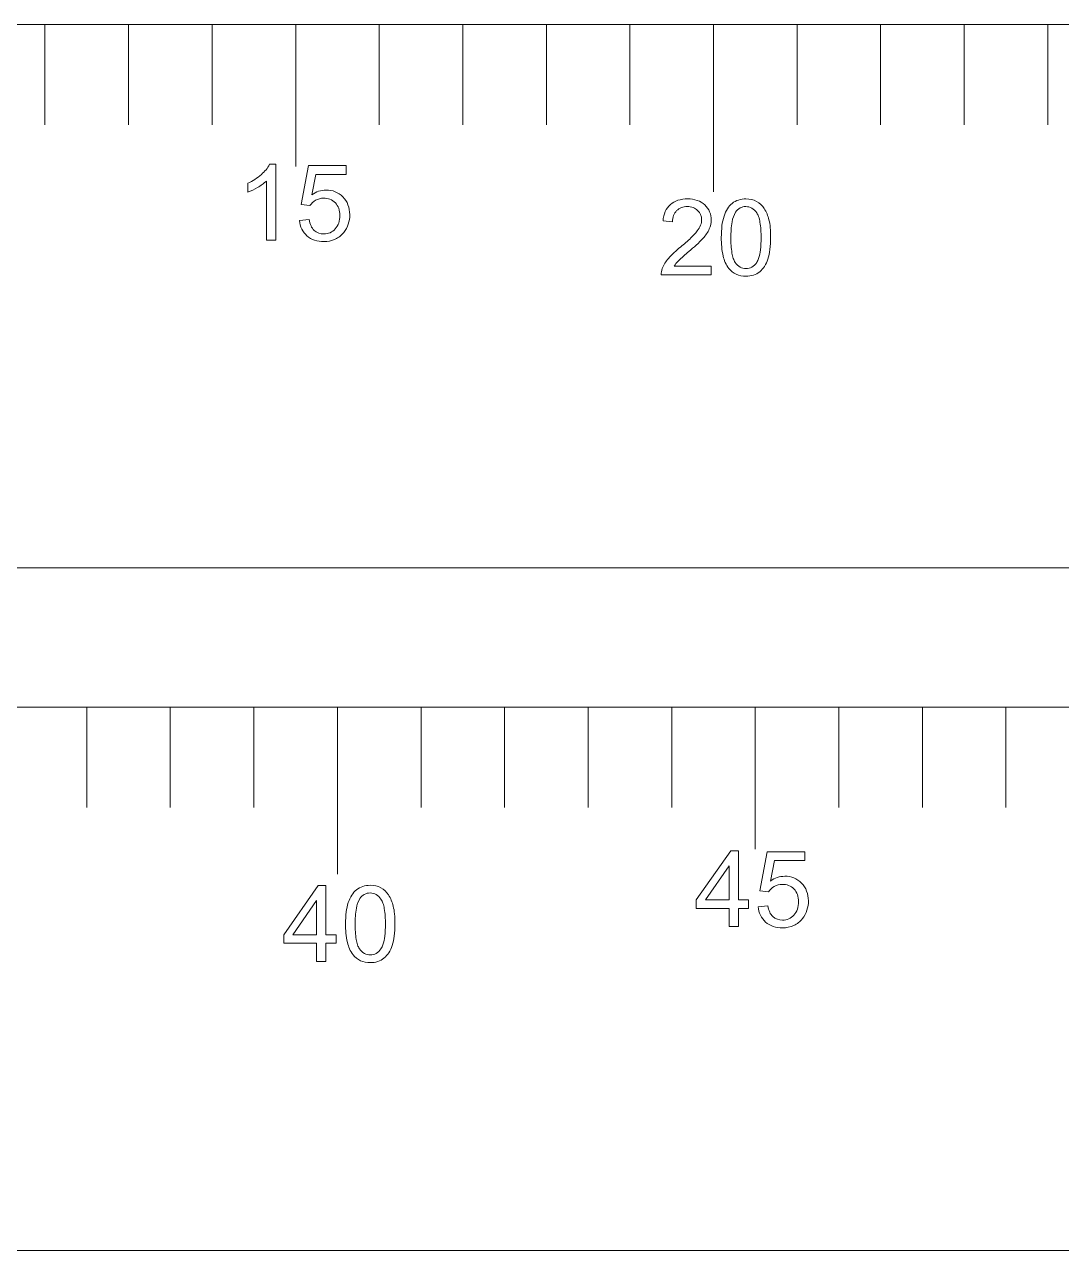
# Model space of a CAD drawing. Header units: centimetres. Extents: x -133 to 20, y 13 to 74.
# Drawn here: x -93.63 to -81.22, y 13.49 to 28.16 of the extents above; entities that cross this region are included whole.
import ezdxf

# ---------------------------------------------------------------- set-up
doc = ezdxf.new("R2010")
doc.units = ezdxf.units.CM
doc.header["$MEASUREMENT"] = 0
doc.layers.add('layer 1', color=7, linetype='Continuous')

msp = doc.modelspace()

# ---------------------------------------------------------------- linework, layer by layer
at = {"layer": 'layer 1', "color": 250, "lineweight": 9}
for points in [[(-4.38149, 21.65728), (-4.38149, 21.65728), (-4.38149, 28.15728), (-4.38149, 28.15728), (-4.38149, 28.15728), (-4.38149, 28.15728), (-105.38149, 28.15728), (-105.38149, 28.15728), (-105.38149, 28.15728), (-105.38149, 28.15728), (-105.38149, 21.65728), (-105.38149, 21.65728), (-105.38149, 21.65728), (-105.38149, 21.65728), (-4.38149, 21.65728), (-4.38149, 21.65728)], [(20.11852, 13.49227), (20.11852, 13.49227), (20.11852, 19.99227), (20.11852, 19.99227), (20.11852, 19.99227), (20.11852, 19.99227), (-129.88148, 19.99227), (-129.88148, 19.99227), (-129.88148, 19.99227), (-129.88148, 19.99227), (-129.88148, 13.49227), (-129.88148, 13.49227), (-129.88148, 13.49227), (-129.88148, 13.49227), (20.11852, 13.49227), (20.11852, 13.49227)]]:
    msp.add_open_spline(points, degree=3, knots=[0, 0, 0, 0, 0.2, 0.2, 0.2, 0.2, 0.4, 0.4, 0.4, 0.4, 0.6, 0.6, 0.6, 0.6, 1, 1, 1, 1], dxfattribs=at)
at = {"layer": 'layer 1', "color": 21, "lineweight": 9}
for points in [[(-93.38149, 28.15728), (-93.38149, 28.15728), (-93.38149, 26.95728), (-93.38149, 26.95728)], [(-92.38149, 28.15728), (-92.38149, 28.15728), (-92.38149, 26.95728), (-92.38149, 26.95728)], [(-91.38149, 28.15728), (-91.38149, 28.15728), (-91.38149, 26.95728), (-91.38149, 26.95728)], [(-90.38149, 28.15728), (-90.38149, 28.15728), (-90.38149, 26.45728), (-90.38149, 26.45728)], [(-89.38149, 28.15728), (-89.38149, 28.15728), (-89.38149, 26.95728), (-89.38149, 26.95728)], [(-88.38149, 28.15728), (-88.38149, 28.15728), (-88.38149, 26.95728), (-88.38149, 26.95728)], [(-87.38149, 28.15728), (-87.38149, 28.15728), (-87.38149, 26.95728), (-87.38149, 26.95728)], [(-86.38149, 28.15728), (-86.38149, 28.15728), (-86.38149, 26.95728), (-86.38149, 26.95728)], [(-85.38149, 28.15728), (-85.38149, 28.15728), (-85.38149, 26.15728), (-85.38149, 26.15728)], [(-84.38149, 28.15728), (-84.38149, 28.15728), (-84.38149, 26.95728), (-84.38149, 26.95728)], [(-83.38149, 28.15728), (-83.38149, 28.15728), (-83.38149, 26.95728), (-83.38149, 26.95728)], [(-82.38149, 28.15728), (-82.38149, 28.15728), (-82.38149, 26.95728), (-82.38149, 26.95728)], [(-81.38149, 28.15728), (-81.38149, 28.15728), (-81.38149, 26.95728), (-81.38149, 26.95728)], [(-92.88148, 19.99227), (-92.88148, 19.99227), (-92.88148, 18.79227), (-92.88148, 18.79227)], [(-91.88148, 19.99227), (-91.88148, 19.99227), (-91.88148, 18.79227), (-91.88148, 18.79227)], [(-90.88148, 19.99227), (-90.88148, 19.99227), (-90.88148, 18.79227), (-90.88148, 18.79227)], [(-89.88148, 19.99227), (-89.88148, 19.99227), (-89.88148, 17.99227), (-89.88148, 17.99227)], [(-88.88148, 19.99227), (-88.88148, 19.99227), (-88.88148, 18.79227), (-88.88148, 18.79227)], [(-87.88148, 19.99227), (-87.88148, 19.99227), (-87.88148, 18.79227), (-87.88148, 18.79227)], [(-86.88148, 19.99227), (-86.88148, 19.99227), (-86.88148, 18.79227), (-86.88148, 18.79227)], [(-85.88148, 19.99227), (-85.88148, 19.99227), (-85.88148, 18.79227), (-85.88148, 18.79227)], [(-84.88148, 19.99227), (-84.88148, 19.99227), (-84.88148, 18.29227), (-84.88148, 18.29227)], [(-83.88148, 19.99227), (-83.88148, 19.99227), (-83.88148, 18.79227), (-83.88148, 18.79227)], [(-82.88148, 19.99227), (-82.88148, 19.99227), (-82.88148, 18.79227), (-82.88148, 18.79227)], [(-81.88148, 19.99227), (-81.88148, 19.99227), (-81.88148, 18.79227), (-81.88148, 18.79227)]]:
    msp.add_open_spline(points, degree=3, dxfattribs=at)
at = {"layer": 'layer 1', "color": 242, "lineweight": 9}
for points in [[(-90.79143, 26.36419), (-90.75113, 26.39812), (-90.71762, 26.43937), (-90.69265, 26.48576)], [(-90.69265, 26.48576), (-90.69265, 26.48576), (-90.62082, 26.48576), (-90.62082, 26.48576)], [(-90.62082, 26.48576), (-90.62082, 26.48576), (-90.62082, 25.57605), (-90.62082, 25.57605)], [(-90.31551, 26.005), (-90.31551, 26.005), (-90.22779, 26.47056), (-90.22779, 26.47056)], [(-90.22779, 26.47056), (-90.22779, 26.47056), (-89.77743, 26.47056), (-89.77743, 26.47056)], [(-89.77743, 26.47056), (-89.77743, 26.47056), (-89.77743, 26.36419), (-89.77743, 26.36419)], [(-90.95444, 26.25781), (-90.89527, 26.28524), (-90.84037, 26.32107), (-90.79143, 26.36419)], [(-90.95444, 26.15075), (-90.95444, 26.15075), (-90.95444, 26.25781), (-90.95444, 26.25781)], [(-90.83771, 26.20739), (-90.79984, 26.22935), (-90.76441, 26.25529), (-90.73203, 26.28475)], [(-90.73203, 25.57605), (-90.73203, 25.57605), (-90.73203, 26.28475), (-90.73203, 26.28475)], [(-90.13937, 26.36419), (-90.13937, 26.36419), (-90.18772, 26.12036), (-90.18772, 26.12036)], [(-89.77743, 26.36419), (-89.77743, 26.36419), (-90.13937, 26.36419), (-90.13937, 26.36419)], [(-90.95444, 26.15075), (-90.91395, 26.16617), (-90.87488, 26.18512), (-90.83771, 26.20739)], [(-90.01711, 26.17769), (-90.07859, 26.17697), (-90.13829, 26.15691), (-90.18772, 26.12036)], [(-89.8168, 26.0948), (-89.86913, 26.14909), (-89.94172, 26.17912), (-90.01711, 26.17769)], [(-90.21121, 25.99119), (-90.21121, 25.99119), (-90.31551, 26.005), (-90.31551, 26.005)], [(-90.14421, 26.05473), (-90.1714, 26.03935), (-90.19441, 26.01753), (-90.21121, 25.99119)], [(-90.04681, 26.0796), (-90.08091, 26.08007), (-90.11451, 26.07149), (-90.14421, 26.05473)], [(-89.90659, 26.02434), (-89.94346, 26.0617), (-89.99438, 26.08176), (-90.04681, 26.0796)], [(-89.86619, 25.9589), (-89.87482, 25.98335), (-89.8886, 26.00567), (-89.90659, 26.02434)], [(-89.85272, 25.87376), (-89.85226, 25.9027), (-89.85682, 25.93151), (-89.86619, 25.95889)], [(-89.75524, 26.00103), (-89.76897, 26.03625), (-89.78995, 26.06819), (-89.8168, 26.0948)], [(-89.7346, 25.88343), (-89.73408, 25.92358), (-89.74107, 25.96346), (-89.75524, 26.00103)], [(-85.89765, 26.00421), (-85.92343, 25.98144), (-85.94396, 25.95333), (-85.95783, 25.92184)], [(-85.80785, 26.05429), (-85.84084, 26.04379), (-85.87138, 26.02676), (-85.89765, 26.00421)], [(-85.76589, 25.96735), (-85.78712, 25.95945), (-85.80638, 25.94705), (-85.82236, 25.931)], [(-85.69112, 26.07121), (-85.73068, 26.07177), (-85.77008, 26.06606), (-85.80785, 26.05429)], [(-85.69388, 25.97935), (-85.71841, 25.97971), (-85.7428, 25.97565), (-85.76589, 25.96735)], [(-85.62489, 25.96795), (-85.64702, 25.97583), (-85.67039, 25.97969), (-85.69388, 25.97935)], [(-85.57499, 26.05308), (-85.61239, 26.06567), (-85.65166, 26.07181), (-85.69112, 26.07121)], [(-85.57093, 25.93376), (-85.58629, 25.94885), (-85.60468, 25.9605), (-85.62489, 25.96795)], [(-85.48528, 25.99869), (-85.51099, 26.02297), (-85.54157, 26.04151), (-85.57499, 26.05308)], [(-85.4086, 25.8191), (-85.40711, 25.88721), (-85.43505, 25.95265), (-85.48527, 25.99869)], [(-85.15718, 26.01803), (-85.17942, 25.99951), (-85.19867, 25.97766), (-85.21425, 25.95327)], [(-85.08353, 26.05783), (-85.11032, 26.04923), (-85.13529, 26.03573), (-85.15718, 26.01803)], [(-84.99416, 25.97935), (-85.04336, 25.98012), (-85.08951, 25.95561), (-85.11642, 25.91442)], [(-84.99278, 26.07121), (-85.02354, 26.07156), (-85.05417, 26.06704), (-85.08353, 26.05783)], [(-84.9225, 25.96078), (-84.94432, 25.97321), (-84.96905, 25.97962), (-84.99416, 25.97935)], [(-84.86499, 26.04151), (-84.90439, 26.06207), (-84.94836, 26.07229), (-84.99278, 26.07121)], [(-84.8643, 25.90544), (-84.87939, 25.92795), (-84.89926, 25.94684), (-84.9225, 25.96078)], [(-84.77451, 25.95655), (-84.79657, 25.99242), (-84.82781, 26.02175), (-84.86499, 26.04151)], [(-90.33554, 25.81367), (-90.33554, 25.81367), (-90.21881, 25.82334), (-90.21881, 25.82334)], [(-90.33554, 25.81367), (-90.33241, 25.77778), (-90.32294, 25.74272), (-90.30757, 25.71014)], [(-90.21881, 25.82334), (-90.21543, 25.7976), (-90.20839, 25.77248), (-90.19791, 25.74874)], [(-89.8667, 25.78258), (-89.85699, 25.81198), (-89.85226, 25.8428), (-89.85272, 25.87376)], [(-89.80644, 25.67068), (-89.75828, 25.73098), (-89.73285, 25.80628), (-89.7346, 25.88343)], [(-85.95783, 25.92184), (-85.97321, 25.88617), (-85.98251, 25.84817), (-85.98537, 25.80943)], [(-85.85845, 25.87366), (-85.86694, 25.84925), (-85.87109, 25.82353), (-85.87071, 25.79768)], [(-85.82236, 25.931), (-85.83846, 25.91478), (-85.85079, 25.8952), (-85.85845, 25.87366)], [(-85.52327, 25.82186), (-85.52249, 25.86424), (-85.53983, 25.90495), (-85.57093, 25.93376)], [(-85.53622, 25.75667), (-85.5279, 25.77741), (-85.52351, 25.79951), (-85.52327, 25.82186)], [(-85.4314, 25.71272), (-85.41654, 25.74623), (-85.40878, 25.78244), (-85.4086, 25.8191)], [(-85.25526, 25.86676), (-85.26721, 25.82971), (-85.27542, 25.79155), (-85.27978, 25.75287)], [(-85.21425, 25.95327), (-85.23142, 25.92623), (-85.2452, 25.89717), (-85.25526, 25.86676)], [(-85.11642, 25.91442), (-85.13824, 25.87838), (-85.15263, 25.83833), (-85.15873, 25.79665)], [(-84.84124, 25.85893), (-84.84676, 25.87542), (-84.85452, 25.89106), (-84.8643, 25.90544)], [(-84.82484, 25.79397), (-84.82852, 25.81604), (-84.83401, 25.83776), (-84.84124, 25.85893)], [(-84.71787, 25.82186), (-84.72953, 25.86946), (-84.74865, 25.91492), (-84.77451, 25.95655)], [(-84.70232, 25.72913), (-84.70505, 25.7604), (-84.71024, 25.79141), (-84.71787, 25.82186)], [(-90.30757, 25.71014), (-90.29279, 25.67957), (-90.272, 25.65229), (-90.24644, 25.62993)], [(-90.19791, 25.74874), (-90.18884, 25.72836), (-90.17575, 25.71004), (-90.1594, 25.69486)], [(-90.1594, 25.69486), (-90.12802, 25.66652), (-90.08702, 25.65121), (-90.04474, 25.65203)], [(-90.04474, 25.65203), (-89.99279, 25.65128), (-89.9431, 25.67323), (-89.90867, 25.71213)], [(-89.90953, 25.58831), (-89.8691, 25.60718), (-89.83376, 25.63542), (-89.80644, 25.67068)], [(-89.90867, 25.71213), (-89.88987, 25.7324), (-89.87558, 25.75641), (-89.8667, 25.78258)], [(-85.87071, 25.79768), (-85.87071, 25.79768), (-85.98537, 25.80943), (-85.98537, 25.80943)], [(-85.65105, 25.60454), (-85.62348, 25.63018), (-85.59807, 25.65804), (-85.57507, 25.68786)], [(-85.57507, 25.68786), (-85.55914, 25.70898), (-85.54607, 25.73212), (-85.53622, 25.75667)], [(-85.50531, 25.6022), (-85.47483, 25.63478), (-85.44987, 25.67211), (-85.4314, 25.71272)], [(-85.27978, 25.75287), (-85.28538, 25.70493), (-85.28803, 25.65669), (-85.28772, 25.60842)], [(-85.15873, 25.79665), (-85.16916, 25.73446), (-85.17396, 25.67147), (-85.17306, 25.60842)], [(-84.81181, 25.60842), (-84.81089, 25.67053), (-84.81525, 25.7326), (-84.82484, 25.79396)], [(-84.69714, 25.60842), (-84.69694, 25.64871), (-84.69867, 25.68899), (-84.70232, 25.72912)], [(-90.62082, 25.57605), (-90.62082, 25.57605), (-90.73203, 25.57605), (-90.73203, 25.57605)], [(-90.24644, 25.62993), (-90.22028, 25.60685), (-90.18978, 25.58921), (-90.15673, 25.57804)], [(-90.15673, 25.57804), (-90.1206, 25.56617), (-90.08276, 25.56036), (-90.04474, 25.56086)], [(-90.04474, 25.56086), (-89.99821, 25.56005), (-89.95206, 25.56942), (-89.90953, 25.58831)], [(-85.7747, 25.49583), (-85.73214, 25.53051), (-85.6909, 25.56677), (-85.65105, 25.60454)], [(-85.67592, 25.44264), (-85.61545, 25.49184), (-85.55844, 25.54516), (-85.50531, 25.6022)], [(-85.28772, 25.60842), (-85.28892, 25.53441), (-85.28144, 25.46052), (-85.26545, 25.38825)], [(-85.17306, 25.60842), (-85.17397, 25.54612), (-85.16963, 25.48385), (-85.16011, 25.42227)], [(-84.81931, 25.46181), (-84.81395, 25.51049), (-84.81145, 25.55944), (-84.81181, 25.60841)], [(-84.70543, 25.46432), (-84.69962, 25.51212), (-84.69685, 25.56025), (-84.69714, 25.60841)], [(-85.7747, 25.49583), (-85.82725, 25.45467), (-85.87602, 25.4089), (-85.92044, 25.35906)], [(-85.67592, 25.44264), (-85.72067, 25.40638), (-85.76377, 25.36812), (-85.80509, 25.32798)], [(-85.26545, 25.38825), (-85.25412, 25.33446), (-85.23132, 25.28375), (-85.19862, 25.23957)], [(-85.16011, 25.42227), (-85.15647, 25.40019), (-85.15106, 25.37844), (-85.14392, 25.35723)], [(-84.84153, 25.35752), (-84.83037, 25.39138), (-84.82292, 25.42634), (-84.81931, 25.46181)], [(-84.7303, 25.35078), (-84.71833, 25.38772), (-84.71, 25.42575), (-84.70543, 25.46432)], [(-85.99366, 25.23819), (-86.00292, 25.21372), (-86.00715, 25.18765), (-86.00609, 25.16151)], [(-85.92044, 25.35906), (-85.95165, 25.32331), (-85.97643, 25.28241), (-85.99366, 25.23819)], [(-85.80509, 25.32798), (-85.82278, 25.30988), (-85.83853, 25.28997), (-85.85206, 25.26858)], [(-85.85206, 25.26858), (-85.85206, 25.26858), (-85.40722, 25.26858), (-85.40722, 25.26858)], [(-85.40722, 25.26858), (-85.40722, 25.26858), (-85.40722, 25.16151), (-85.40722, 25.16151)], [(-85.19862, 25.23957), (-85.17499, 25.20948), (-85.1445, 25.1855), (-85.10969, 25.16963)], [(-85.14392, 25.35723), (-85.13849, 25.34077), (-85.13087, 25.32513), (-85.12126, 25.31071)], [(-85.12126, 25.31071), (-85.1061, 25.28848), (-85.08631, 25.26981), (-85.06324, 25.25597)], [(-85.06324, 25.25597), (-85.0418, 25.24368), (-85.01749, 25.2373), (-84.99278, 25.23749)], [(-84.99278, 25.23749), (-84.96809, 25.23724), (-84.94377, 25.24356), (-84.92232, 25.2558)], [(-84.92232, 25.2558), (-84.89907, 25.26977), (-84.87925, 25.28877), (-84.8643, 25.3114)], [(-84.8643, 25.3114), (-84.85466, 25.32567), (-84.847, 25.34119), (-84.84153, 25.35752)], [(-84.82838, 25.1995), (-84.80589, 25.21792), (-84.78645, 25.23977), (-84.77079, 25.26426)], [(-84.77079, 25.26426), (-84.75365, 25.29125), (-84.74004, 25.32032), (-84.7303, 25.35078)], [(-85.40722, 25.16151), (-85.40722, 25.16151), (-86.00609, 25.16151), (-86.00609, 25.16151)], [(-85.10969, 25.16963), (-85.07283, 25.15359), (-85.03297, 25.14564), (-84.99278, 25.14632)], [(-84.99278, 25.14632), (-84.96193, 25.14598), (-84.93122, 25.1505), (-84.90178, 25.1597)], [(-84.90178, 25.1597), (-84.87502, 25.16821), (-84.85011, 25.18172), (-84.82838, 25.1995)], [(-85.58711, 17.6865), (-85.58711, 17.6865), (-85.17405, 18.27363), (-85.17405, 18.27363)], [(-85.17405, 18.27363), (-85.17405, 18.27363), (-85.08288, 18.27363), (-85.08288, 18.27363)], [(-85.08288, 18.27363), (-85.08288, 18.27363), (-85.08288, 17.6865), (-85.08288, 17.6865)], [(-84.82661, 17.79633), (-84.82661, 17.79633), (-84.73889, 18.26188), (-84.73889, 18.26188)], [(-84.73889, 18.26188), (-84.73889, 18.26188), (-84.28853, 18.26188), (-84.28853, 18.26188)], [(-84.28853, 18.26188), (-84.28853, 18.26188), (-84.28853, 18.15551), (-84.28853, 18.15551)], [(-85.19408, 18.09542), (-85.19408, 18.09542), (-85.47798, 17.6865), (-85.47798, 17.6865)], [(-85.19408, 17.6865), (-85.19408, 17.6865), (-85.19408, 18.09542), (-85.19408, 18.09542)], [(-84.65047, 18.15551), (-84.65047, 18.15551), (-84.69883, 17.91168), (-84.69883, 17.91168)], [(-84.28853, 18.15551), (-84.28853, 18.15551), (-84.65047, 18.15551), (-84.65047, 18.15551)], [(-84.52821, 17.96901), (-84.58969, 17.96829), (-84.64939, 17.94823), (-84.69883, 17.91168)], [(-84.3279, 17.88612), (-84.38023, 17.94041), (-84.45282, 17.97045), (-84.52821, 17.96901)], [(-90.52436, 17.27), (-90.52436, 17.27), (-90.1113, 17.85713), (-90.1113, 17.85713)], [(-90.1113, 17.85713), (-90.1113, 17.85713), (-90.02012, 17.85713), (-90.02012, 17.85713)], [(-90.02012, 17.85713), (-90.02012, 17.85713), (-90.02012, 17.27), (-90.02012, 17.27)], [(-89.65334, 17.8074), (-89.67558, 17.78888), (-89.69483, 17.76703), (-89.71041, 17.74264)], [(-89.57969, 17.8472), (-89.60648, 17.8386), (-89.63146, 17.8251), (-89.65334, 17.8074)], [(-89.49032, 17.76872), (-89.53952, 17.76949), (-89.58567, 17.74498), (-89.61258, 17.70379)], [(-89.48894, 17.86058), (-89.51971, 17.86093), (-89.55033, 17.85641), (-89.57969, 17.8472)], [(-89.41866, 17.75015), (-89.44048, 17.76258), (-89.46521, 17.76899), (-89.49032, 17.76872)], [(-89.36115, 17.83088), (-89.40055, 17.85144), (-89.44452, 17.86166), (-89.48894, 17.86058)], [(-89.36046, 17.69481), (-89.37555, 17.71731), (-89.39542, 17.73621), (-89.41866, 17.75015)], [(-89.27067, 17.74592), (-89.29274, 17.78179), (-89.32397, 17.81112), (-89.36115, 17.83088)], [(-89.21403, 17.61123), (-89.22569, 17.65883), (-89.24481, 17.70429), (-89.27067, 17.74592)], [(-84.72231, 17.78251), (-84.72231, 17.78251), (-84.82661, 17.79633), (-84.82661, 17.79633)], [(-84.65531, 17.84606), (-84.6825, 17.83067), (-84.70551, 17.80885), (-84.72231, 17.78251)], [(-84.55791, 17.87093), (-84.59201, 17.8714), (-84.62561, 17.86281), (-84.65531, 17.84606)], [(-84.41769, 17.81567), (-84.45456, 17.85302), (-84.50548, 17.87309), (-84.55791, 17.87093)], [(-84.37729, 17.75022), (-84.38592, 17.77467), (-84.3997, 17.79699), (-84.41769, 17.81567)], [(-84.36382, 17.66509), (-84.36336, 17.69403), (-84.36792, 17.72283), (-84.37729, 17.75022)], [(-84.26634, 17.79235), (-84.28007, 17.82757), (-84.30105, 17.85952), (-84.3279, 17.88612)], [(-84.2457, 17.67476), (-84.24518, 17.7149), (-84.25217, 17.75479), (-84.26634, 17.79235)], [(-90.13133, 17.67892), (-90.13133, 17.67892), (-90.41522, 17.27), (-90.41522, 17.27)], [(-90.13133, 17.27), (-90.13133, 17.27), (-90.13133, 17.67892), (-90.13133, 17.67892)], [(-89.75142, 17.65613), (-89.76337, 17.61908), (-89.77158, 17.58092), (-89.77594, 17.54224)], [(-89.71041, 17.74264), (-89.72759, 17.7156), (-89.74136, 17.68654), (-89.75142, 17.65613)], [(-89.61258, 17.70379), (-89.63441, 17.66775), (-89.64879, 17.6277), (-89.65489, 17.58602)], [(-89.3374, 17.6483), (-89.34292, 17.66479), (-89.35068, 17.68043), (-89.36046, 17.69481)], [(-89.32101, 17.58334), (-89.32468, 17.60541), (-89.33017, 17.62713), (-89.3374, 17.6483)], [(-89.19849, 17.5185), (-89.20121, 17.54977), (-89.2064, 17.58078), (-89.21403, 17.61123)], [(-85.58711, 17.58427), (-85.58711, 17.58427), (-85.58711, 17.6865), (-85.58711, 17.6865)], [(-85.47798, 17.6865), (-85.47798, 17.6865), (-85.19408, 17.6865), (-85.19408, 17.6865)], [(-85.08288, 17.6865), (-85.08288, 17.6865), (-84.96061, 17.6865), (-84.96061, 17.6865)], [(-84.96061, 17.6865), (-84.96061, 17.6865), (-84.96061, 17.58427), (-84.96061, 17.58427)], [(-84.84664, 17.60499), (-84.84664, 17.60499), (-84.72991, 17.61466), (-84.72991, 17.61466)], [(-84.84664, 17.60499), (-84.84352, 17.5691), (-84.83404, 17.53405), (-84.81867, 17.50147)], [(-84.72991, 17.61466), (-84.72653, 17.58893), (-84.71949, 17.56381), (-84.70901, 17.54006)], [(-84.3778, 17.57391), (-84.36809, 17.60331), (-84.36336, 17.63413), (-84.36382, 17.66508)], [(-84.31754, 17.46201), (-84.26938, 17.5223), (-84.24395, 17.59761), (-84.2457, 17.67475)], [(-89.77594, 17.54224), (-89.78154, 17.4943), (-89.78419, 17.44606), (-89.78389, 17.39779)], [(-89.65489, 17.58602), (-89.66532, 17.52383), (-89.67012, 17.46084), (-89.66922, 17.39779)], [(-89.30797, 17.39779), (-89.30705, 17.4599), (-89.31141, 17.52197), (-89.321, 17.58333)], [(-89.19331, 17.39779), (-89.1931, 17.43808), (-89.19483, 17.47836), (-89.19849, 17.51849)], [(-85.19408, 17.58427), (-85.19408, 17.58427), (-85.58711, 17.58427), (-85.58711, 17.58427)], [(-85.19408, 17.36738), (-85.19408, 17.36738), (-85.19408, 17.58427), (-85.19408, 17.58427)], [(-84.96061, 17.58427), (-84.96061, 17.58427), (-85.08288, 17.58427), (-85.08288, 17.58427)], [(-85.08288, 17.58427), (-85.08288, 17.58427), (-85.08288, 17.36738), (-85.08288, 17.36738)], [(-84.81867, 17.50147), (-84.80389, 17.47089), (-84.7831, 17.44361), (-84.75754, 17.42126)], [(-84.70901, 17.54006), (-84.69994, 17.51969), (-84.68685, 17.50136), (-84.6705, 17.48619)], [(-84.6705, 17.48618), (-84.63912, 17.45785), (-84.59812, 17.44253), (-84.55584, 17.44336)], [(-84.55584, 17.44336), (-84.50389, 17.44261), (-84.4542, 17.46455), (-84.41977, 17.50345)], [(-84.42063, 17.37964), (-84.3802, 17.39851), (-84.34486, 17.42674), (-84.31754, 17.46201)], [(-84.41977, 17.50345), (-84.40098, 17.52372), (-84.38668, 17.54773), (-84.3778, 17.57391)], [(-89.78389, 17.39779), (-89.78508, 17.32378), (-89.7776, 17.24989), (-89.76161, 17.17762)], [(-89.66922, 17.39779), (-89.67013, 17.33549), (-89.66579, 17.27322), (-89.65627, 17.21164)], [(-89.31547, 17.25118), (-89.31011, 17.29986), (-89.30761, 17.34881), (-89.30797, 17.39778)], [(-89.20159, 17.25368), (-89.19578, 17.30149), (-89.19301, 17.34962), (-89.19331, 17.39778)], [(-85.08288, 17.36738), (-85.08288, 17.36738), (-85.19408, 17.36738), (-85.19408, 17.36738)], [(-84.75754, 17.42126), (-84.73138, 17.39817), (-84.70088, 17.38053), (-84.66783, 17.36936)], [(-84.66783, 17.36936), (-84.6317, 17.35749), (-84.59386, 17.35169), (-84.55584, 17.35218)], [(-84.55584, 17.35218), (-84.50931, 17.35138), (-84.46316, 17.36075), (-84.42063, 17.37964)], [(-90.52436, 17.16777), (-90.52436, 17.16777), (-90.52436, 17.27), (-90.52436, 17.27)], [(-90.13133, 17.16777), (-90.13133, 17.16777), (-90.52436, 17.16777), (-90.52436, 17.16777)], [(-90.41522, 17.27), (-90.41522, 17.27), (-90.13133, 17.27), (-90.13133, 17.27)], [(-90.13133, 16.95088), (-90.13133, 16.95088), (-90.13133, 17.16777), (-90.13133, 17.16777)], [(-90.02012, 17.27), (-90.02012, 17.27), (-89.89786, 17.27), (-89.89786, 17.27)], [(-89.89786, 17.16777), (-89.89786, 17.16777), (-90.02012, 17.16777), (-90.02012, 17.16777)], [(-90.02012, 17.16777), (-90.02012, 17.16777), (-90.02012, 16.95088), (-90.02012, 16.95088)], [(-89.89786, 17.27), (-89.89786, 17.27), (-89.89786, 17.16777), (-89.89786, 17.16777)], [(-89.76161, 17.17762), (-89.75028, 17.12383), (-89.72749, 17.07312), (-89.69478, 17.02894)], [(-89.65627, 17.21164), (-89.65263, 17.18956), (-89.64722, 17.16781), (-89.64008, 17.1466)], [(-89.33769, 17.14689), (-89.32653, 17.18075), (-89.31908, 17.21571), (-89.31547, 17.25118)], [(-89.22646, 17.14014), (-89.21449, 17.17709), (-89.20616, 17.21512), (-89.20159, 17.25368)], [(-89.69478, 17.02894), (-89.67115, 16.99885), (-89.64066, 16.97487), (-89.60585, 16.959)], [(-89.64008, 17.1466), (-89.63466, 17.13014), (-89.62703, 17.1145), (-89.61742, 17.10008)], [(-89.61742, 17.10008), (-89.60226, 17.07785), (-89.58247, 17.05918), (-89.5594, 17.04534)], [(-89.5594, 17.04534), (-89.53796, 17.03305), (-89.51365, 17.02667), (-89.48894, 17.02686)], [(-89.48894, 17.02686), (-89.46425, 17.02661), (-89.43993, 17.03293), (-89.41849, 17.04517)], [(-89.41849, 17.04517), (-89.39524, 17.05914), (-89.37541, 17.07814), (-89.36046, 17.10077)], [(-89.36046, 17.10077), (-89.35082, 17.11504), (-89.34316, 17.13056), (-89.33769, 17.14689)], [(-89.32455, 16.98887), (-89.30205, 17.00728), (-89.28262, 17.02914), (-89.26696, 17.05363)], [(-89.26696, 17.05363), (-89.24981, 17.08062), (-89.23621, 17.10969), (-89.22646, 17.14014)], [(-90.02012, 16.95088), (-90.02012, 16.95088), (-90.13133, 16.95088), (-90.13133, 16.95088)], [(-89.60585, 16.959), (-89.569, 16.94295), (-89.52913, 16.935), (-89.48894, 16.93569)], [(-89.48894, 16.93569), (-89.45809, 16.93535), (-89.42738, 16.93987), (-89.39794, 16.94907)], [(-89.39794, 16.94907), (-89.37118, 16.95758), (-89.34627, 16.97109), (-89.32455, 16.98887)]]:
    msp.add_open_spline(points, degree=3, dxfattribs=at)

doc.saveas('drawing.dxf')
